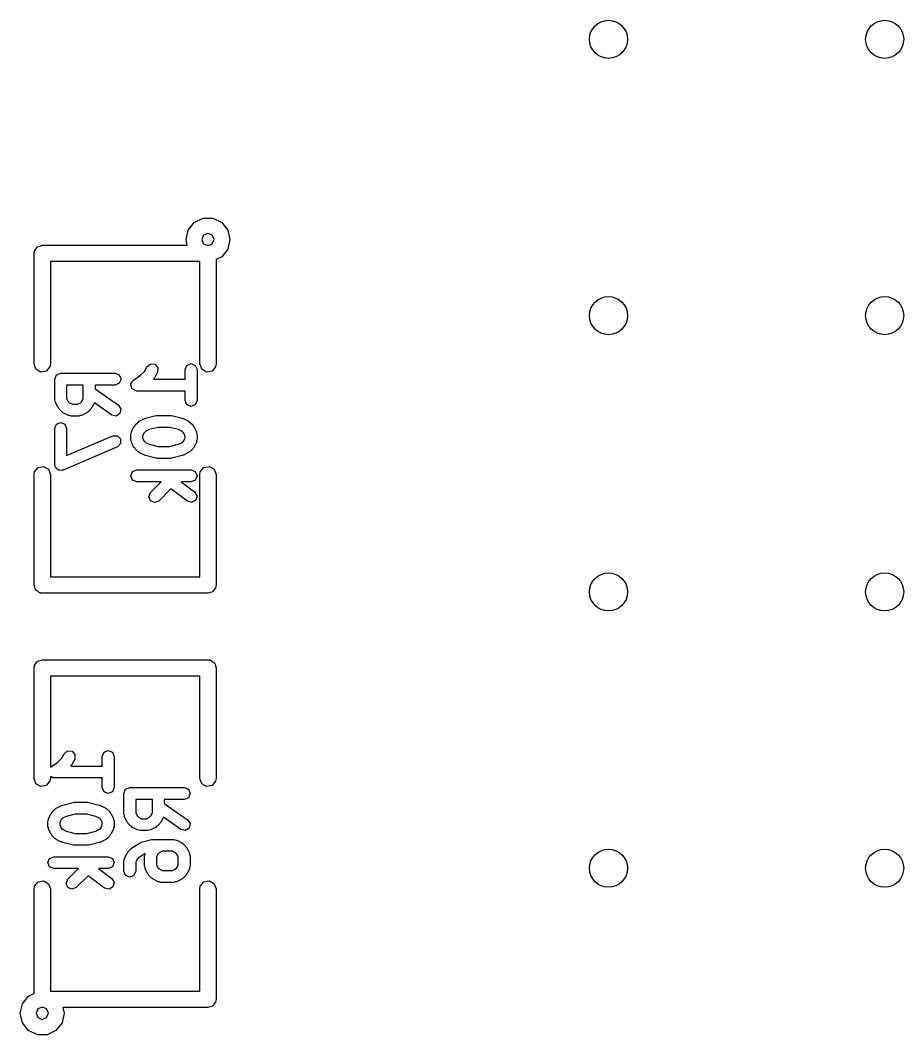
# Model space of a CAD drawing. Extents: x 0.09 to 3.11, y 0.01 to 3.81.
# Drawn here: x 2.6871 to 3.0069, y 1.7648 to 2.1319 of the extents above; entities that cross this region are included whole.
import ezdxf

# ---------------------------------------------------------------- set-up
doc = ezdxf.new("R2010")
doc.units = 0
doc.header["$MEASUREMENT"] = 0
doc.layers.add('BLACK', color=7, linetype='CONTINUOUS')

msp = doc.modelspace()

# ---------------------------------------------------------------- linework, layer by layer
at = {"layer": 'BLACK', "linetype": 'CONTINUOUS'}
for p, q in [((2.75004, 2.05872), (2.75323, 2.06025)), ((2.75323, 2.06025), (2.75677, 2.06025)), ((2.75677, 2.06025), (2.75996, 2.05872)), ((2.74783, 2.05595), (2.75004, 2.05872)), ((2.75996, 2.05872), (2.76217, 2.05595)), ((2.74705, 2.0525), (2.74783, 2.05595)), ((2.74751, 2.05045), (2.74705, 2.0525)), ((2.75343, 2.05407), (2.75278, 2.0525)), ((2.75278, 2.0525), (2.75343, 2.05093)), ((2.755, 2.05472), (2.75343, 2.05407)), ((2.75657, 2.05407), (2.755, 2.05472)), ((2.75722, 2.0525), (2.75657, 2.05407)), ((2.75657, 2.05093), (2.75722, 2.0525)), ((2.76217, 2.05595), (2.76295, 2.0525)), ((2.76295, 2.0525), (2.76217, 2.04905)), ((2.69223, 2.04851), (2.69272, 2.0491)), ((2.69272, 2.0491), (2.6931, 2.04976)), ((2.6931, 2.04976), (2.69335, 2.04985)), ((2.69335, 2.04985), (2.69352, 2.05006)), ((2.69352, 2.05006), (2.69428, 2.05019)), ((2.69428, 2.05019), (2.695, 2.05045)), ((2.695, 2.05045), (2.74751, 2.05045)), ((2.75343, 2.05093), (2.75459, 2.05045)), ((2.75459, 2.05045), (2.755, 2.05045)), ((2.755, 2.05045), (2.75529, 2.0504)), ((2.75529, 2.0504), (2.75657, 2.05093)), ((2.76217, 2.04905), (2.75996, 2.04628)), ((2.69205, 2.0475), (2.69211, 2.04788)), ((2.69205, 2.0075), (2.69205, 2.0475)), ((2.69209, 2.04801), (2.69216, 2.04813)), ((2.69211, 2.04788), (2.69209, 2.04801)), ((2.69216, 2.04813), (2.69223, 2.04851)), ((2.75996, 2.04628), (2.75795, 2.04532)), ((2.75795, 2.04532), (2.75795, 2.0075)), ((2.75205, 2.04455), (2.69795, 2.04455)), ((2.69795, 2.04455), (2.69795, 2.0075)), ((2.75205, 2.0075), (2.75205, 2.04455)), ((2.69274, 2.0056), (2.69205, 2.0075)), ((2.69449, 2.00459), (2.69274, 2.0056)), ((2.69648, 2.00494), (2.69449, 2.00459)), ((2.69777, 2.00649), (2.69648, 2.00494)), ((2.69795, 2.0075), (2.69777, 2.00649)), ((2.73063, 2.0034), (2.73211, 2.00488)), ((2.73211, 2.00488), (2.7329, 2.00644)), ((2.7329, 2.00644), (2.73414, 2.00752)), ((2.73414, 2.00752), (2.73578, 2.00741)), ((2.73578, 2.00741), (2.73686, 2.00616)), ((2.73686, 2.00616), (2.73674, 2.00452)), ((2.74674, 2.00548), (2.74737, 2.007)), ((2.74674, 2.002), (2.74674, 2.00548)), ((2.74737, 2.007), (2.74889, 2.00763)), ((2.74889, 2.00763), (2.75041, 2.007)), ((2.75041, 2.007), (2.75104, 2.00548)), ((2.75104, 2.00548), (2.75104, 1.99423)), ((2.75274, 2.0056), (2.75205, 2.0075)), ((2.75449, 2.00459), (2.75274, 2.0056)), ((2.75648, 2.00494), (2.75449, 2.00459)), ((2.75777, 2.00649), (2.75648, 2.00494)), ((2.75795, 2.0075), (2.75777, 2.00649)), ((2.69954, 2.00204), (2.70017, 2.00356)), ((2.69954, 1.99454), (2.69954, 2.00204)), ((2.70017, 2.00356), (2.70169, 2.00419)), ((2.70169, 2.00419), (2.72139, 2.00419)), ((2.72139, 2.00419), (2.72291, 2.00356)), ((2.72291, 2.00356), (2.72354, 2.00204)), ((2.72354, 2.00204), (2.72291, 2.00052)), ((2.72743, 2.0008), (2.72767, 2.00138)), ((2.72767, 2.00138), (2.72787, 2.00146)), ((2.72787, 2.00146), (2.728, 2.00164)), ((2.728, 2.00164), (2.73063, 2.0034)), ((2.7354, 2.00209), (2.73532, 2.002)), ((2.73532, 2.002), (2.74674, 2.002)), ((2.73554, 2.00241), (2.7354, 2.00209)), ((2.7358, 2.00265), (2.73554, 2.00241)), ((2.73674, 2.00452), (2.7358, 2.00265)), ((2.70986, 1.99989), (2.70384, 1.99989)), ((2.70384, 1.99989), (2.70384, 1.99504)), ((2.70986, 1.99504), (2.70986, 1.99989)), ((2.72139, 1.99989), (2.71416, 1.99989)), ((2.71416, 1.99989), (2.71416, 1.99847)), ((2.71416, 1.99847), (2.72262, 1.99254)), ((2.72291, 2.00052), (2.72139, 1.99989)), ((2.72704, 1.99985), (2.72712, 2.00006)), ((2.72728, 1.99928), (2.72704, 1.99985)), ((2.72708, 2.00028), (2.72743, 2.0008)), ((2.72712, 2.00006), (2.72708, 2.00028)), ((2.7274, 1.99866), (2.72728, 1.99928)), ((2.72758, 1.99854), (2.7274, 1.99866)), ((2.72767, 1.99833), (2.72758, 1.99854)), ((2.72825, 1.99809), (2.72767, 1.99833)), ((2.72877, 1.99775), (2.72825, 1.99809)), ((2.72899, 1.99779), (2.72877, 1.99775)), ((2.72919, 1.9977), (2.72899, 1.99779)), ((2.74674, 1.9977), (2.72919, 1.9977)), ((2.74674, 1.99423), (2.74674, 1.9977)), ((2.69973, 1.99407), (2.69954, 1.99454)), ((2.69977, 1.99357), (2.69973, 1.99407)), ((2.70071, 1.9917), (2.69977, 1.99357)), ((2.70384, 1.99504), (2.70439, 1.99393)), ((2.70439, 1.99393), (2.70484, 1.99349)), ((2.70886, 1.99349), (2.7093, 1.99393)), ((2.7093, 1.99393), (2.70986, 1.99504)), ((2.74737, 1.99271), (2.74674, 1.99423)), ((2.75104, 1.99423), (2.75041, 1.99271)), ((2.70097, 1.99147), (2.70071, 1.9917)), ((2.70111, 1.99114), (2.70097, 1.99147)), ((2.70205, 1.9902), (2.70111, 1.99114)), ((2.70237, 1.99007), (2.70205, 1.9902)), ((2.7026, 1.9898), (2.70237, 1.99007)), ((2.70484, 1.99349), (2.70595, 1.99293)), ((2.70595, 1.99293), (2.70775, 1.99293)), ((2.70775, 1.99293), (2.70886, 1.99349)), ((2.71133, 1.99007), (2.71109, 1.9898)), ((2.71165, 1.9902), (2.71133, 1.99007)), ((2.71259, 1.99114), (2.71165, 1.9902)), ((2.71273, 1.99147), (2.71259, 1.99114)), ((2.71299, 1.9917), (2.71273, 1.99147)), ((2.71386, 1.99343), (2.71299, 1.9917)), ((2.72016, 1.98902), (2.71386, 1.99343)), ((2.72262, 1.99254), (2.72351, 1.99116)), ((2.72351, 1.99116), (2.72315, 1.98955)), ((2.74889, 1.99208), (2.74737, 1.99271)), ((2.75041, 1.99271), (2.74889, 1.99208)), ((2.70017, 1.98574), (2.70169, 1.98637)), ((2.70169, 1.98637), (2.70321, 1.98574)), ((2.70448, 1.98886), (2.7026, 1.9898)), ((2.70498, 1.98882), (2.70448, 1.98886)), ((2.70544, 1.98863), (2.70498, 1.98882)), ((2.70826, 1.98863), (2.70544, 1.98863)), ((2.70872, 1.98882), (2.70826, 1.98863)), ((2.70922, 1.98886), (2.70872, 1.98882)), ((2.71109, 1.9898), (2.70922, 1.98886)), ((2.72176, 1.98867), (2.72016, 1.98902)), ((2.72315, 1.98955), (2.72176, 1.98867)), ((2.72861, 1.98543), (2.72955, 1.98637)), ((2.72955, 1.98637), (2.72987, 1.9865)), ((2.72987, 1.9865), (2.7301, 1.98677)), ((2.7301, 1.98677), (2.73198, 1.98771)), ((2.73198, 1.98771), (2.73222, 1.98772)), ((2.73222, 1.98772), (2.73242, 1.98787)), ((2.73242, 1.98787), (2.73617, 1.98881)), ((2.73617, 1.98881), (2.73644, 1.98877)), ((2.73644, 1.98877), (2.73669, 1.98887)), ((2.73669, 1.98887), (2.74139, 1.98887)), ((2.74139, 1.98887), (2.74164, 1.98877)), ((2.74164, 1.98877), (2.74191, 1.98881)), ((2.74191, 1.98881), (2.74566, 1.98787)), ((2.74566, 1.98787), (2.74586, 1.98772)), ((2.74586, 1.98772), (2.7461, 1.98771)), ((2.7461, 1.98771), (2.74798, 1.98677)), ((2.74798, 1.98677), (2.74821, 1.9865)), ((2.74821, 1.9865), (2.74853, 1.98637)), ((2.74853, 1.98637), (2.74947, 1.98543)), ((2.69954, 1.98422), (2.70017, 1.98574)), ((2.69954, 1.97108), (2.69954, 1.98422)), ((2.70321, 1.98574), (2.70384, 1.98422)), ((2.70384, 1.98422), (2.70384, 1.97434)), ((2.72723, 1.98249), (2.72727, 1.98299)), ((2.72727, 1.98299), (2.72821, 1.98487)), ((2.72821, 1.98487), (2.72847, 1.9851)), ((2.72847, 1.9851), (2.72861, 1.98543)), ((2.7319, 1.98263), (2.73134, 1.98152)), ((2.73234, 1.98308), (2.7319, 1.98263)), ((2.73369, 1.98375), (2.73234, 1.98308)), ((2.73696, 1.98457), (2.73369, 1.98375)), ((2.74112, 1.98457), (2.73696, 1.98457)), ((2.74439, 1.98375), (2.74112, 1.98457)), ((2.74574, 1.98308), (2.74439, 1.98375)), ((2.74618, 1.98263), (2.74574, 1.98308)), ((2.74674, 1.98152), (2.74618, 1.98263)), ((2.74947, 1.98543), (2.74961, 1.9851)), ((2.74961, 1.9851), (2.74987, 1.98487)), ((2.74987, 1.98487), (2.75081, 1.98299)), ((2.75081, 1.98299), (2.75085, 1.98249)), ((2.70384, 1.97434), (2.72054, 1.9815)), ((2.72054, 1.9815), (2.72219, 1.98152)), ((2.72219, 1.98152), (2.72337, 1.98037)), ((2.72337, 1.98037), (2.72339, 1.97873)), ((2.72704, 1.98203), (2.72723, 1.98249)), ((2.72704, 1.98015), (2.72704, 1.98203)), ((2.72723, 1.97969), (2.72704, 1.98015)), ((2.72727, 1.97919), (2.72723, 1.97969)), ((2.72821, 1.97732), (2.72727, 1.97919)), ((2.73134, 1.98152), (2.73134, 1.98066)), ((2.73134, 1.98066), (2.7319, 1.97955)), ((2.7319, 1.97955), (2.73234, 1.97911)), ((2.73234, 1.97911), (2.73369, 1.97843)), ((2.74439, 1.97843), (2.74574, 1.97911)), ((2.74574, 1.97911), (2.74618, 1.97955)), ((2.74618, 1.97955), (2.74674, 1.98066)), ((2.74674, 1.98066), (2.74674, 1.98152)), ((2.75081, 1.97919), (2.74987, 1.97732)), ((2.75085, 1.97969), (2.75081, 1.97919)), ((2.75085, 1.98249), (2.75104, 1.98203)), ((2.75104, 1.98015), (2.75085, 1.97969)), ((2.75104, 1.98203), (2.75104, 1.98015)), ((2.72224, 1.97755), (2.70254, 1.96911)), ((2.72339, 1.97873), (2.72224, 1.97755)), ((2.72847, 1.97709), (2.72821, 1.97732)), ((2.72861, 1.97676), (2.72847, 1.97709)), ((2.72955, 1.97582), (2.72861, 1.97676)), ((2.72987, 1.97568), (2.72955, 1.97582)), ((2.7301, 1.97542), (2.72987, 1.97568)), ((2.73198, 1.97448), (2.7301, 1.97542)), ((2.73369, 1.97843), (2.73696, 1.97761)), ((2.73696, 1.97761), (2.74112, 1.97761)), ((2.74112, 1.97761), (2.74439, 1.97843)), ((2.74798, 1.97542), (2.7461, 1.97448)), ((2.74821, 1.97568), (2.74798, 1.97542)), ((2.74853, 1.97582), (2.74821, 1.97568)), ((2.74947, 1.97676), (2.74853, 1.97582)), ((2.74961, 1.97709), (2.74947, 1.97676)), ((2.74987, 1.97732), (2.74961, 1.97709)), ((2.73222, 1.97446), (2.73198, 1.97448)), ((2.73242, 1.97432), (2.73222, 1.97446)), ((2.73617, 1.97338), (2.73242, 1.97432)), ((2.73644, 1.97342), (2.73617, 1.97338)), ((2.73669, 1.97331), (2.73644, 1.97342)), ((2.74139, 1.97331), (2.73669, 1.97331)), ((2.74164, 1.97342), (2.74139, 1.97331)), ((2.74191, 1.97338), (2.74164, 1.97342)), ((2.74566, 1.97432), (2.74191, 1.97338)), ((2.74586, 1.97446), (2.74566, 1.97432)), ((2.7461, 1.97448), (2.74586, 1.97446)), ((2.69205, 1.9675), (2.69223, 1.96851)), ((2.69223, 1.96851), (2.69352, 1.97006)), ((2.69352, 1.97006), (2.69551, 1.97041)), ((2.69551, 1.97041), (2.69726, 1.9694)), ((2.69726, 1.9694), (2.69795, 1.9675)), ((2.69971, 1.97068), (2.69954, 1.97108)), ((2.69971, 1.97024), (2.69971, 1.97068)), ((2.70001, 1.96995), (2.69971, 1.97024)), ((2.70017, 1.96956), (2.70001, 1.96995)), ((2.70058, 1.96939), (2.70017, 1.96956)), ((2.70089, 1.96909), (2.70058, 1.96939)), ((2.70131, 1.96909), (2.70089, 1.96909)), ((2.70169, 1.96893), (2.70131, 1.96909)), ((2.7021, 1.9691), (2.70169, 1.96893)), ((2.70254, 1.96911), (2.7021, 1.9691)), ((2.72704, 1.96702), (2.72767, 1.96854)), ((2.72767, 1.96854), (2.72919, 1.96917)), ((2.72919, 1.96917), (2.74889, 1.96917)), ((2.74889, 1.96917), (2.75041, 1.96854)), ((2.75041, 1.96854), (2.75104, 1.96702)), ((2.75205, 1.9675), (2.75223, 1.96851)), ((2.75223, 1.96851), (2.75352, 1.97006)), ((2.75352, 1.97006), (2.75551, 1.97041)), ((2.75551, 1.97041), (2.75726, 1.9694)), ((2.75726, 1.9694), (2.75795, 1.9675)), ((2.69205, 1.9275), (2.69205, 1.9675)), ((2.69795, 1.9675), (2.69795, 1.93045)), ((2.72767, 1.9655), (2.72704, 1.96702)), ((2.72919, 1.96487), (2.72767, 1.9655)), ((2.73807, 1.96487), (2.72919, 1.96487)), ((2.73424, 1.96104), (2.73807, 1.96487)), ((2.74889, 1.96487), (2.74533, 1.96487)), ((2.74533, 1.96487), (2.75018, 1.96124)), ((2.75041, 1.9655), (2.74889, 1.96487)), ((2.75104, 1.96702), (2.75041, 1.9655)), ((2.75205, 1.93045), (2.75205, 1.9675)), ((2.75795, 1.9675), (2.75795, 1.9275)), ((2.73361, 1.95952), (2.73424, 1.96104)), ((2.74159, 1.96231), (2.73728, 1.958)), ((2.7476, 1.9578), (2.74159, 1.96231)), ((2.75018, 1.96124), (2.75102, 1.95982)), ((2.73424, 1.958), (2.73361, 1.95952)), ((2.73576, 1.95737), (2.73424, 1.958)), ((2.73728, 1.958), (2.73576, 1.95737)), ((2.74919, 1.95739), (2.7476, 1.9578)), ((2.75061, 1.95823), (2.74919, 1.95739)), ((2.75102, 1.95982), (2.75061, 1.95823)), ((2.69231, 1.92678), (2.69205, 1.9275)), ((2.69795, 1.93045), (2.75205, 1.93045)), ((2.75795, 1.9275), (2.75789, 1.92712)), ((2.69244, 1.92602), (2.69231, 1.92678)), ((2.69265, 1.92585), (2.69244, 1.92602)), ((2.69274, 1.9256), (2.69265, 1.92585)), ((2.6934, 1.92522), (2.69274, 1.9256)), ((2.69399, 1.92473), (2.6934, 1.92522)), ((2.69437, 1.92466), (2.69399, 1.92473)), ((2.69449, 1.92459), (2.69437, 1.92466)), ((2.69462, 1.92461), (2.69449, 1.92459)), ((2.695, 1.92455), (2.69462, 1.92461)), ((2.755, 1.92455), (2.695, 1.92455)), ((2.75572, 1.92481), (2.755, 1.92455)), ((2.75648, 1.92494), (2.75572, 1.92481)), ((2.75665, 1.92515), (2.75648, 1.92494)), ((2.7569, 1.92524), (2.75665, 1.92515)), ((2.75728, 1.9259), (2.7569, 1.92524)), ((2.75777, 1.92649), (2.75728, 1.9259)), ((2.75784, 1.92687), (2.75777, 1.92649)), ((2.75791, 1.92699), (2.75784, 1.92687)), ((2.75789, 1.92712), (2.75791, 1.92699)), ((2.69209, 1.89801), (2.69216, 1.89813)), ((2.69216, 1.89813), (2.69223, 1.89851)), ((2.69223, 1.89851), (2.69272, 1.8991)), ((2.69272, 1.8991), (2.6931, 1.89976)), ((2.6931, 1.89976), (2.69335, 1.89985)), ((2.69335, 1.89985), (2.69352, 1.90006)), ((2.69352, 1.90006), (2.69428, 1.90019)), ((2.69428, 1.90019), (2.695, 1.90045)), ((2.695, 1.90045), (2.755, 1.90045)), ((2.755, 1.90045), (2.75538, 1.90039)), ((2.75538, 1.90039), (2.75551, 1.90041)), ((2.75551, 1.90041), (2.75563, 1.90034)), ((2.75563, 1.90034), (2.75601, 1.90027)), ((2.75601, 1.90027), (2.7566, 1.89978)), ((2.7566, 1.89978), (2.75726, 1.8994)), ((2.75726, 1.8994), (2.75735, 1.89915)), ((2.75735, 1.89915), (2.75756, 1.89898)), ((2.75756, 1.89898), (2.75769, 1.89822)), ((2.75769, 1.89822), (2.75795, 1.8975)), ((2.69205, 1.8975), (2.69211, 1.89788)), ((2.69205, 1.8575), (2.69205, 1.8975)), ((2.69211, 1.89788), (2.69209, 1.89801)), ((2.75205, 1.89455), (2.69795, 1.89455)), ((2.69795, 1.89455), (2.69795, 1.86158)), ((2.75205, 1.8575), (2.75205, 1.89455)), ((2.75795, 1.8975), (2.75795, 1.8575)), ((2.70211, 1.86488), (2.7029, 1.86644)), ((2.7029, 1.86644), (2.70414, 1.86752)), ((2.70414, 1.86752), (2.70578, 1.86741)), ((2.70578, 1.86741), (2.70686, 1.86616)), ((2.70686, 1.86616), (2.70674, 1.86452)), ((2.71674, 1.86548), (2.71737, 1.867)), ((2.71674, 1.862), (2.71674, 1.86548)), ((2.71737, 1.867), (2.71889, 1.86763)), ((2.71889, 1.86763), (2.72041, 1.867)), ((2.72041, 1.867), (2.72104, 1.86548)), ((2.72104, 1.86548), (2.72104, 1.85423)), ((2.69795, 1.86158), (2.698, 1.86164)), ((2.698, 1.86164), (2.70063, 1.8634)), ((2.70063, 1.8634), (2.70211, 1.86488)), ((2.7054, 1.86209), (2.70532, 1.862)), ((2.70532, 1.862), (2.71674, 1.862)), ((2.70554, 1.86241), (2.7054, 1.86209)), ((2.7058, 1.86265), (2.70554, 1.86241)), ((2.70674, 1.86452), (2.7058, 1.86265)), ((2.69825, 1.85809), (2.69795, 1.85822)), ((2.69795, 1.85822), (2.69795, 1.8575)), ((2.69877, 1.85775), (2.69825, 1.85809)), ((2.69899, 1.85779), (2.69877, 1.85775)), ((2.69919, 1.8577), (2.69899, 1.85779)), ((2.69274, 1.8556), (2.69205, 1.8575)), ((2.69449, 1.85459), (2.69274, 1.8556)), ((2.69648, 1.85494), (2.69449, 1.85459)), ((2.69777, 1.85649), (2.69648, 1.85494)), ((2.69795, 1.8575), (2.69777, 1.85649)), ((2.71674, 1.8577), (2.69919, 1.8577)), ((2.71674, 1.85423), (2.71674, 1.8577)), ((2.71737, 1.85271), (2.71674, 1.85423)), ((2.72104, 1.85423), (2.72041, 1.85271)), ((2.72517, 1.85356), (2.72669, 1.85419)), ((2.72669, 1.85419), (2.74639, 1.85419)), ((2.74639, 1.85419), (2.74791, 1.85356)), ((2.75274, 1.8556), (2.75205, 1.8575)), ((2.75449, 1.85459), (2.75274, 1.8556)), ((2.75648, 1.85494), (2.75449, 1.85459)), ((2.75777, 1.85649), (2.75648, 1.85494)), ((2.75795, 1.8575), (2.75777, 1.85649)), ((2.71889, 1.85208), (2.71737, 1.85271)), ((2.72041, 1.85271), (2.71889, 1.85208)), ((2.72454, 1.85204), (2.72517, 1.85356)), ((2.72454, 1.84454), (2.72454, 1.85204)), ((2.74791, 1.85052), (2.74639, 1.84989)), ((2.74791, 1.85356), (2.74854, 1.85204)), ((2.74854, 1.85204), (2.74791, 1.85052)), ((2.69987, 1.8465), (2.7001, 1.84677)), ((2.7001, 1.84677), (2.70198, 1.84771)), ((2.70198, 1.84771), (2.70222, 1.84772)), ((2.70222, 1.84772), (2.70242, 1.84787)), ((2.70242, 1.84787), (2.70617, 1.84881)), ((2.70617, 1.84881), (2.70644, 1.84877)), ((2.70644, 1.84877), (2.70669, 1.84887)), ((2.70669, 1.84887), (2.71139, 1.84887)), ((2.71139, 1.84887), (2.71164, 1.84877)), ((2.71164, 1.84877), (2.71191, 1.84881)), ((2.71191, 1.84881), (2.71566, 1.84787)), ((2.71566, 1.84787), (2.71586, 1.84772)), ((2.71586, 1.84772), (2.7161, 1.84771)), ((2.7161, 1.84771), (2.71798, 1.84677)), ((2.71798, 1.84677), (2.71821, 1.8465)), ((2.73486, 1.84989), (2.72884, 1.84989)), ((2.72884, 1.84989), (2.72884, 1.84504)), ((2.73486, 1.84504), (2.73486, 1.84989)), ((2.74639, 1.84989), (2.73916, 1.84989)), ((2.73916, 1.84989), (2.73916, 1.84847)), ((2.73916, 1.84847), (2.74762, 1.84254)), ((2.69727, 1.84299), (2.69821, 1.84487)), ((2.69821, 1.84487), (2.69847, 1.8451)), ((2.69847, 1.8451), (2.69861, 1.84543)), ((2.69861, 1.84543), (2.69955, 1.84637)), ((2.69955, 1.84637), (2.69987, 1.8465)), ((2.70234, 1.84308), (2.7019, 1.84263)), ((2.70369, 1.84375), (2.70234, 1.84308)), ((2.70696, 1.84457), (2.70369, 1.84375)), ((2.71112, 1.84457), (2.70696, 1.84457)), ((2.71439, 1.84375), (2.71112, 1.84457)), ((2.71574, 1.84308), (2.71439, 1.84375)), ((2.71618, 1.84263), (2.71574, 1.84308)), ((2.71821, 1.8465), (2.71853, 1.84637)), ((2.71853, 1.84637), (2.71947, 1.84543)), ((2.71947, 1.84543), (2.71961, 1.8451)), ((2.71961, 1.8451), (2.71987, 1.84487)), ((2.71987, 1.84487), (2.72081, 1.84299)), ((2.72473, 1.84407), (2.72454, 1.84454)), ((2.72477, 1.84357), (2.72473, 1.84407)), ((2.72571, 1.8417), (2.72477, 1.84357)), ((2.72884, 1.84504), (2.72939, 1.84393)), ((2.72939, 1.84393), (2.72984, 1.84349)), ((2.72984, 1.84349), (2.73095, 1.84293)), ((2.73275, 1.84293), (2.73386, 1.84349)), ((2.73386, 1.84349), (2.7343, 1.84393)), ((2.7343, 1.84393), (2.73486, 1.84504)), ((2.73886, 1.84343), (2.73799, 1.8417)), ((2.74516, 1.83902), (2.73886, 1.84343)), ((2.69704, 1.84203), (2.69723, 1.84249)), ((2.69704, 1.84015), (2.69704, 1.84203)), ((2.69723, 1.83969), (2.69704, 1.84015)), ((2.69723, 1.84249), (2.69727, 1.84299)), ((2.69727, 1.83919), (2.69723, 1.83969)), ((2.7019, 1.84263), (2.70134, 1.84152)), ((2.70134, 1.84152), (2.70134, 1.84066)), ((2.70134, 1.84066), (2.7019, 1.83955)), ((2.7019, 1.83955), (2.70234, 1.83911)), ((2.71574, 1.83911), (2.71618, 1.83955)), ((2.71674, 1.84152), (2.71618, 1.84263)), ((2.71618, 1.83955), (2.71674, 1.84066)), ((2.71674, 1.84066), (2.71674, 1.84152)), ((2.72081, 1.84299), (2.72085, 1.84249)), ((2.72085, 1.83969), (2.72081, 1.83919)), ((2.72085, 1.84249), (2.72104, 1.84203)), ((2.72104, 1.84015), (2.72085, 1.83969)), ((2.72104, 1.84203), (2.72104, 1.84015)), ((2.72597, 1.84147), (2.72571, 1.8417)), ((2.72611, 1.84114), (2.72597, 1.84147)), ((2.72705, 1.8402), (2.72611, 1.84114)), ((2.72737, 1.84007), (2.72705, 1.8402)), ((2.7276, 1.8398), (2.72737, 1.84007)), ((2.72948, 1.83886), (2.7276, 1.8398)), ((2.73095, 1.84293), (2.73275, 1.84293)), ((2.73609, 1.8398), (2.73422, 1.83886)), ((2.73633, 1.84007), (2.73609, 1.8398)), ((2.73665, 1.8402), (2.73633, 1.84007)), ((2.73759, 1.84114), (2.73665, 1.8402)), ((2.73773, 1.84147), (2.73759, 1.84114)), ((2.73799, 1.8417), (2.73773, 1.84147)), ((2.74815, 1.83955), (2.74676, 1.83867)), ((2.74762, 1.84254), (2.74851, 1.84116)), ((2.74851, 1.84116), (2.74815, 1.83955)), ((2.69821, 1.83732), (2.69727, 1.83919)), ((2.69847, 1.83709), (2.69821, 1.83732)), ((2.69861, 1.83676), (2.69847, 1.83709)), ((2.69955, 1.83582), (2.69861, 1.83676)), ((2.69987, 1.83568), (2.69955, 1.83582)), ((2.70234, 1.83911), (2.70369, 1.83843)), ((2.70369, 1.83843), (2.70696, 1.83761)), ((2.70696, 1.83761), (2.71112, 1.83761)), ((2.71112, 1.83761), (2.71439, 1.83843)), ((2.71439, 1.83843), (2.71574, 1.83911)), ((2.71853, 1.83582), (2.71821, 1.83568)), ((2.71947, 1.83676), (2.71853, 1.83582)), ((2.71961, 1.83709), (2.71947, 1.83676)), ((2.71987, 1.83732), (2.71961, 1.83709)), ((2.72081, 1.83919), (2.71987, 1.83732)), ((2.72998, 1.83882), (2.72948, 1.83886)), ((2.73044, 1.83863), (2.72998, 1.83882)), ((2.73326, 1.83863), (2.73044, 1.83863)), ((2.73372, 1.83882), (2.73326, 1.83863)), ((2.73422, 1.83886), (2.73372, 1.83882)), ((2.74676, 1.83867), (2.74516, 1.83902)), ((2.7001, 1.83542), (2.69987, 1.83568)), ((2.70198, 1.83448), (2.7001, 1.83542)), ((2.70222, 1.83446), (2.70198, 1.83448)), ((2.70242, 1.83432), (2.70222, 1.83446)), ((2.70617, 1.83338), (2.70242, 1.83432)), ((2.70644, 1.83342), (2.70617, 1.83338)), ((2.70669, 1.83331), (2.70644, 1.83342)), ((2.71139, 1.83331), (2.70669, 1.83331)), ((2.71164, 1.83342), (2.71139, 1.83331)), ((2.71191, 1.83338), (2.71164, 1.83342)), ((2.71566, 1.83432), (2.71191, 1.83338)), ((2.71586, 1.83446), (2.71566, 1.83432)), ((2.7161, 1.83448), (2.71586, 1.83446)), ((2.71798, 1.83542), (2.7161, 1.83448)), ((2.71821, 1.83568), (2.71798, 1.83542)), ((2.72705, 1.83198), (2.72725, 1.83207)), ((2.72725, 1.83207), (2.72737, 1.83225)), ((2.72737, 1.83225), (2.73019, 1.83413)), ((2.73019, 1.83413), (2.73056, 1.8342)), ((2.73056, 1.8342), (2.73086, 1.83443)), ((2.73086, 1.83443), (2.73461, 1.83536)), ((2.73461, 1.83536), (2.73488, 1.83532)), ((2.73488, 1.83532), (2.73513, 1.83543)), ((2.73513, 1.83543), (2.74264, 1.83543)), ((2.74264, 1.83543), (2.7431, 1.83524)), ((2.7431, 1.83524), (2.7436, 1.8352)), ((2.7436, 1.8352), (2.74548, 1.83426)), ((2.74548, 1.83426), (2.74571, 1.834)), ((2.74571, 1.834), (2.74603, 1.83386)), ((2.74603, 1.83386), (2.74697, 1.83292)), ((2.74697, 1.83292), (2.74711, 1.8326)), ((2.74711, 1.8326), (2.74737, 1.83236)), ((2.74737, 1.83236), (2.74831, 1.83049)), ((2.69704, 1.82702), (2.69767, 1.82854)), ((2.69767, 1.82854), (2.69919, 1.82917)), ((2.69919, 1.82917), (2.71889, 1.82917)), ((2.71889, 1.82917), (2.72041, 1.82854)), ((2.72041, 1.82854), (2.72104, 1.82702)), ((2.72473, 1.82811), (2.72477, 1.82861)), ((2.72477, 1.82861), (2.72571, 1.83049)), ((2.72571, 1.83049), (2.72597, 1.83072)), ((2.72597, 1.83072), (2.72611, 1.83105)), ((2.72611, 1.83105), (2.72705, 1.83198)), ((2.72994, 1.82879), (2.7294, 1.82825)), ((2.73226, 1.83034), (2.72994, 1.82879)), ((2.73204, 1.82953), (2.73224, 1.82999)), ((2.73204, 1.82577), (2.73204, 1.82953)), ((2.73224, 1.82999), (2.73226, 1.83034)), ((2.7369, 1.83013), (2.73634, 1.82902)), ((2.73634, 1.82902), (2.73634, 1.82628)), ((2.73734, 1.83057), (2.7369, 1.83013)), ((2.73845, 1.83113), (2.73734, 1.83057)), ((2.74213, 1.83113), (2.73845, 1.83113)), ((2.74324, 1.83057), (2.74213, 1.83113)), ((2.74368, 1.83013), (2.74324, 1.83057)), ((2.74424, 1.82902), (2.74368, 1.83013)), ((2.74424, 1.82628), (2.74424, 1.82902)), ((2.74831, 1.83049), (2.74835, 1.82999)), ((2.74835, 1.82999), (2.74854, 1.82953)), ((2.74854, 1.82953), (2.74854, 1.82577)), ((2.69767, 1.8255), (2.69704, 1.82702)), ((2.69919, 1.82487), (2.69767, 1.8255)), ((2.70807, 1.82487), (2.69919, 1.82487)), ((2.70424, 1.82104), (2.70807, 1.82487)), ((2.71889, 1.82487), (2.71533, 1.82487)), ((2.71533, 1.82487), (2.72018, 1.82124)), ((2.72041, 1.8255), (2.71889, 1.82487)), ((2.72104, 1.82702), (2.72041, 1.8255)), ((2.72454, 1.82765), (2.72473, 1.82811)), ((2.72454, 1.8239), (2.72454, 1.82765)), ((2.7294, 1.82825), (2.72884, 1.82714)), ((2.72884, 1.82714), (2.72884, 1.8239)), ((2.73224, 1.82531), (2.73204, 1.82577)), ((2.73227, 1.82481), (2.73224, 1.82531)), ((2.73321, 1.82294), (2.73227, 1.82481)), ((2.73634, 1.82628), (2.7369, 1.82517)), ((2.7369, 1.82517), (2.73734, 1.82473)), ((2.73734, 1.82473), (2.73845, 1.82417)), ((2.74213, 1.82417), (2.74324, 1.82473)), ((2.74324, 1.82473), (2.74368, 1.82517)), ((2.74368, 1.82517), (2.74424, 1.82628)), ((2.74831, 1.82481), (2.74737, 1.82294)), ((2.74835, 1.82531), (2.74831, 1.82481)), ((2.74854, 1.82577), (2.74835, 1.82531)), ((2.70361, 1.81952), (2.70424, 1.82104)), ((2.71159, 1.82231), (2.70728, 1.818)), ((2.7176, 1.8178), (2.71159, 1.82231)), ((2.72018, 1.82124), (2.72102, 1.81982)), ((2.72517, 1.82238), (2.72454, 1.8239)), ((2.72669, 1.82175), (2.72517, 1.82238)), ((2.72821, 1.82238), (2.72669, 1.82175)), ((2.72884, 1.8239), (2.72821, 1.82238)), ((2.73348, 1.8227), (2.73321, 1.82294)), ((2.73361, 1.82238), (2.73348, 1.8227)), ((2.73455, 1.82144), (2.73361, 1.82238)), ((2.73488, 1.8213), (2.73455, 1.82144)), ((2.73511, 1.82104), (2.73488, 1.8213)), ((2.73699, 1.8201), (2.73511, 1.82104)), ((2.73845, 1.82417), (2.74213, 1.82417)), ((2.74548, 1.82104), (2.7436, 1.8201)), ((2.74571, 1.8213), (2.74548, 1.82104)), ((2.74603, 1.82144), (2.74571, 1.8213)), ((2.74697, 1.82238), (2.74603, 1.82144)), ((2.74711, 1.8227), (2.74697, 1.82238)), ((2.74737, 1.82294), (2.74711, 1.8227)), ((2.69205, 1.8175), (2.69223, 1.81851)), ((2.69205, 1.77968), (2.69205, 1.8175)), ((2.69223, 1.81851), (2.69352, 1.82006)), ((2.69352, 1.82006), (2.69551, 1.82041)), ((2.69551, 1.82041), (2.69726, 1.8194)), ((2.69726, 1.8194), (2.69795, 1.8175)), ((2.69795, 1.8175), (2.69795, 1.78045)), ((2.70424, 1.818), (2.70361, 1.81952)), ((2.70576, 1.81737), (2.70424, 1.818)), ((2.70728, 1.818), (2.70576, 1.81737)), ((2.71919, 1.81739), (2.7176, 1.8178)), ((2.72061, 1.81823), (2.71919, 1.81739)), ((2.72102, 1.81982), (2.72061, 1.81823)), ((2.73748, 1.82006), (2.73699, 1.8201)), ((2.73795, 1.81987), (2.73748, 1.82006)), ((2.74264, 1.81987), (2.73795, 1.81987)), ((2.7431, 1.82006), (2.74264, 1.81987)), ((2.7436, 1.8201), (2.7431, 1.82006)), ((2.75205, 1.8175), (2.75223, 1.81851)), ((2.75205, 1.78045), (2.75205, 1.8175)), ((2.75223, 1.81851), (2.75352, 1.82006)), ((2.75352, 1.82006), (2.75551, 1.82041)), ((2.75551, 1.82041), (2.75726, 1.8194)), ((2.75726, 1.8194), (2.75795, 1.8175)), ((2.75795, 1.8175), (2.75795, 1.7775)), ((2.68783, 1.77595), (2.69004, 1.77872)), ((2.69004, 1.77872), (2.69205, 1.77968)), ((2.69795, 1.78045), (2.75205, 1.78045)), ((2.75791, 1.77699), (2.75784, 1.77687)), ((2.75795, 1.7775), (2.75789, 1.77712)), ((2.75789, 1.77712), (2.75791, 1.77699)), ((2.68705, 1.7725), (2.68783, 1.77595)), ((2.69343, 1.77407), (2.69278, 1.7725)), ((2.69471, 1.7746), (2.69343, 1.77407)), ((2.695, 1.77455), (2.69471, 1.7746)), ((2.69541, 1.77455), (2.695, 1.77455)), ((2.69657, 1.77407), (2.69541, 1.77455)), ((2.69722, 1.7725), (2.69657, 1.77407)), ((2.755, 1.77455), (2.70249, 1.77455)), ((2.70249, 1.77455), (2.70295, 1.7725)), ((2.75572, 1.77481), (2.755, 1.77455)), ((2.75648, 1.77494), (2.75572, 1.77481)), ((2.75665, 1.77515), (2.75648, 1.77494)), ((2.7569, 1.77524), (2.75665, 1.77515)), ((2.75728, 1.7759), (2.7569, 1.77524)), ((2.75777, 1.77649), (2.75728, 1.7759)), ((2.75784, 1.77687), (2.75777, 1.77649)), ((2.68783, 1.76905), (2.68705, 1.7725)), ((2.69278, 1.7725), (2.69343, 1.77093)), ((2.69343, 1.77093), (2.695, 1.77028)), ((2.695, 1.77028), (2.69657, 1.77093)), ((2.69657, 1.77093), (2.69722, 1.7725)), ((2.70295, 1.7725), (2.70217, 1.76905)), ((2.69004, 1.76628), (2.68783, 1.76905)), ((2.69323, 1.76475), (2.69004, 1.76628)), ((2.69996, 1.76628), (2.69677, 1.76475)), ((2.70217, 1.76905), (2.69996, 1.76628)), ((2.69677, 1.76475), (2.69323, 1.76475))]:
    msp.add_line(p, q, dxfattribs=at)
at = {"layer": 'BLACK'}
for centre in [(2.9, 2.125), (3, 2.125), (2.9, 2.025), (3, 2.025), (2.9, 1.925), (3, 1.925), (2.9, 1.825), (3, 1.825)]:
    msp.add_circle(centre, 0.00689, dxfattribs=at)

doc.saveas('drawing.dxf')
